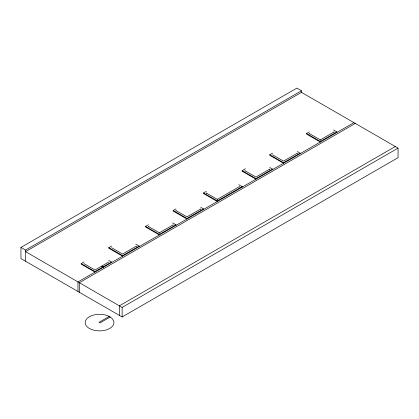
<?xml version="1.0" encoding="UTF-8"?>
<svg xmlns="http://www.w3.org/2000/svg" width="419" height="419" viewBox="0 0 419 419"><rect width="100%" height="100%" fill="white"/><g stroke="black" fill="none" stroke-linecap="round" stroke-linejoin="round"><path stroke-width="0.63" d="M20.95 247.414L296.877 88.11L301.476 90.761L301.476 92.358L25.549 251.662L122.123 307.42L398.05 148.111L398.05 157.67L122.123 316.979L20.95 258.565L20.95 247.414L25.549 250.07L301.476 90.761M111.548 262.545L111.548 262.016L94.993 271.575L94.993 272.104L81.192 264.138L81.192 263.609L83.952 262.016M139.139 246.618L139.139 246.084L122.584 255.642L122.584 256.177L108.788 248.21L108.788 247.676L111.548 246.084M175.928 225.375L175.928 224.846L159.372 234.404L159.372 234.933L145.576 226.967L145.576 226.438L148.336 224.846M203.524 209.448L203.524 208.913L186.968 218.472L186.968 219.006L173.167 211.04L173.167 210.506L175.928 208.913M242.151 187.141L242.151 186.612L217.32 200.947L217.32 201.481L203.524 193.515L203.524 192.986L206.342 191.352M272.502 169.622L272.502 169.087L255.946 178.646L255.946 179.175L242.151 171.214L242.151 170.68L245.461 168.768M300.098 153.689L300.098 153.16L283.543 162.713L283.543 163.248L269.742 155.281L269.742 154.752L272.502 153.16M336.886 132.446L336.886 131.917L320.331 141.475L320.331 142.004L306.535 134.043L306.535 133.509L309.295 131.917M108.788 262.016L94.993 269.983L83.952 263.609M148.336 226.967L148.336 226.438L159.372 232.812L173.167 224.846L173.167 225.375M206.279 193.515L206.279 192.986L217.32 199.355L239.39 186.612L239.39 187.141M309.295 134.043L309.295 133.509L320.331 139.883L334.126 131.917L334.126 132.446M353.903 122.626L77.976 281.929L77.976 291.488M355.281 123.422L79.353 282.725L79.353 292.284M395.29 146.519L119.363 305.823L119.363 315.381M109.17 316.45L99.036 322.3L100.052 322.887L110.187 317.036M301.476 92.358L398.05 148.111M333.576 130.005L336.886 131.917M306.535 133.509L320.331 141.475M297.338 151.563L300.098 153.16M272.502 154.752L283.543 161.121L297.338 153.16L297.338 153.689M269.742 154.752L283.543 162.713M269.742 167.495L272.502 169.087M242.151 170.68L255.946 178.646M238.84 184.7L242.151 186.612M203.524 192.986L217.32 200.947M200.764 207.321L203.524 208.913M173.167 210.506L186.968 218.472M172.618 222.934L175.928 224.846M145.576 226.438L159.372 234.404M135.829 244.172L139.139 246.084M111.548 247.676L122.584 254.05L136.379 246.084L136.379 246.618M108.788 247.676L122.584 255.642M108.788 260.424L111.548 262.016M81.192 263.609L94.993 271.575M320.331 139.883L320.331 140.412M269.742 169.622L269.742 169.087L255.946 177.054L244.911 170.68L244.911 171.214M217.32 199.355L217.32 199.889M200.764 209.448L200.764 208.913L186.968 216.88L175.928 210.506L175.928 211.04M159.372 232.812L159.372 233.341M122.123 307.42L122.123 316.979M103.268 267.856L103.268 266.793L101.89 265.997L101.89 266.531M25.549 250.07L25.549 261.22M109.71 316.727L108.296 316.01A14.372 8.296 0 0 0 85.513 320.797A14.372 8.296 0 0 0 102.655 330.696A14.372 8.296 0 0 0 110.951 317.544L109.71 316.727"/></g></svg>
